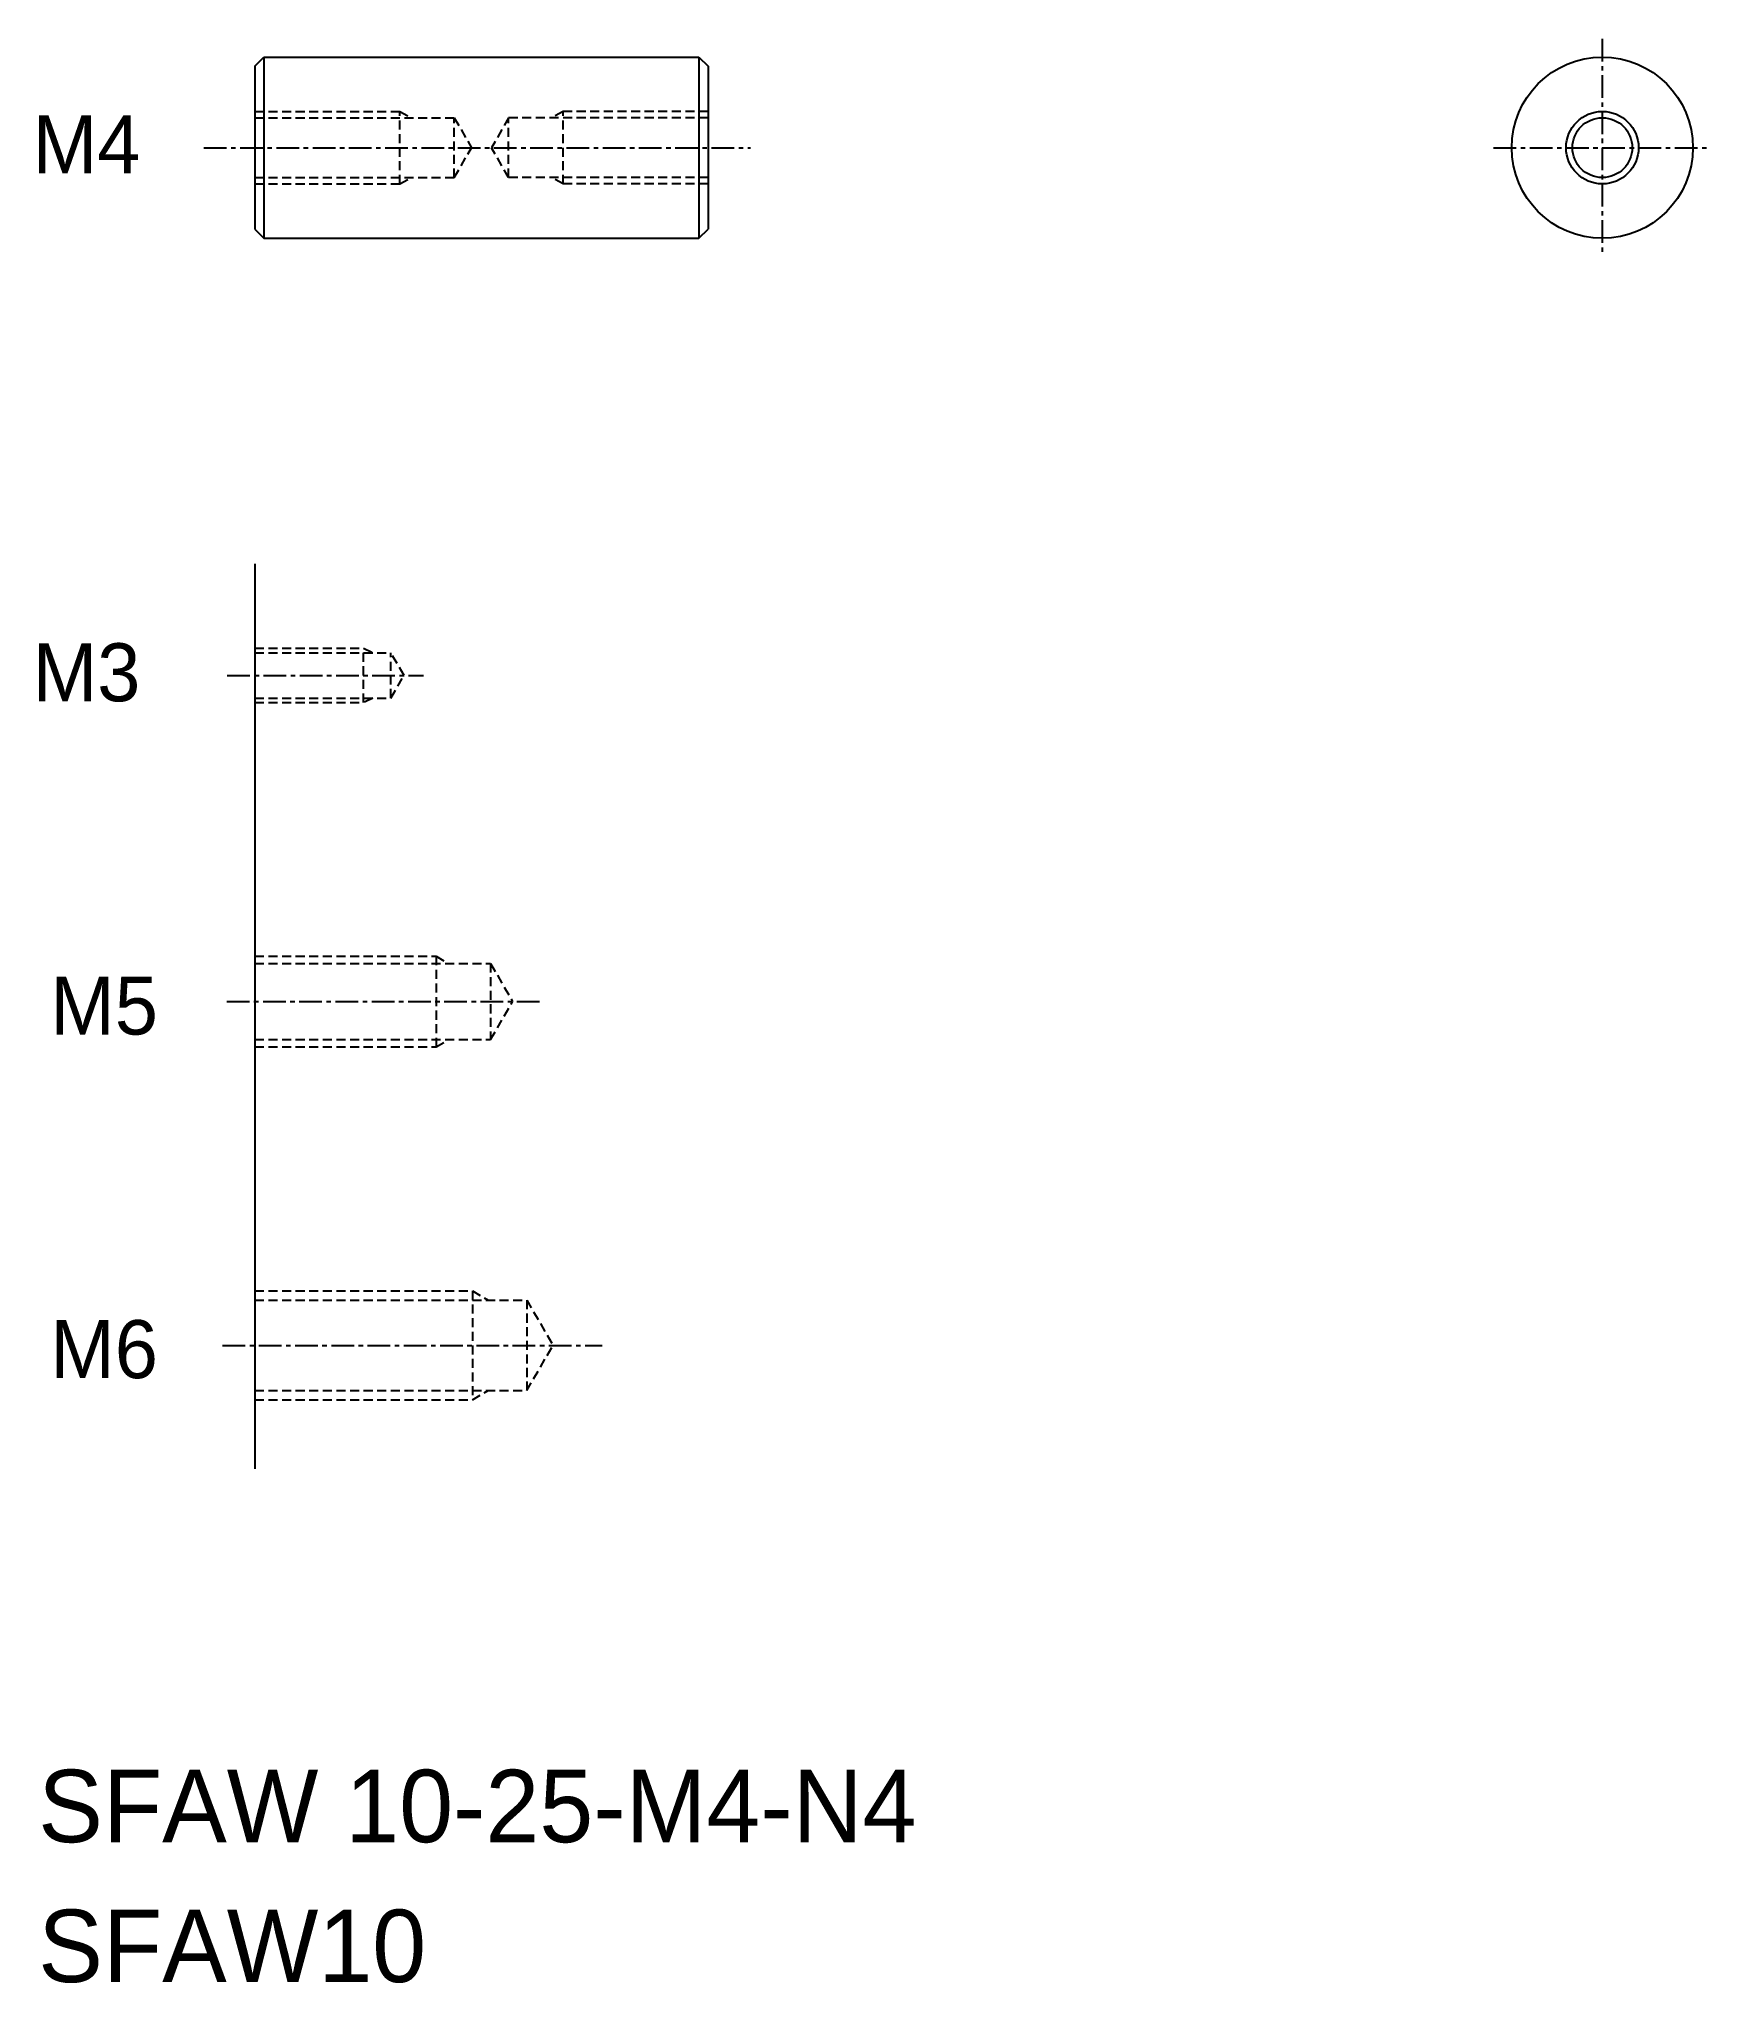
# Model space of a CAD drawing. Extents: x 265 to 358, y 137 to 244.
import ezdxf

# ---------------------------------------------------------------- set-up
doc = ezdxf.new("R2010")
doc.units = 0
doc.linetypes.add('CENTER', pattern=[2, 1.25, -0.25, 0.25, -0.25])
doc.linetypes.add('DASHED', pattern=[0.75, 0.5, -0.25])
doc.layers.get('0').update_dxf_attribs({"linetype": 'CONTINUOUS'})
doc.layers.add('CENTER', color=1, linetype='CENTER')

msp = doc.modelspace()

# ---------------------------------------------------------------- linework, layer by layer
at = {"color": 7, "linetype": 'CONTINUOUS'}
for p, q in [((277.4, 242.58), (277.9, 243.08)), ((277.4, 242.58), (277.4, 233.58)), ((277.9, 243.08), (301.9, 243.08)), ((277.9, 243.08), (277.9, 233.08)), ((301.9, 243.08), (301.9, 233.08)), ((301.9, 243.08), (302.4, 242.58)), ((302.4, 242.58), (302.4, 233.58)), ((277.4, 233.58), (277.9, 233.08)), ((277.9, 233.08), (301.9, 233.08)), ((283.9, 233.08), (283.9, 233.08)), ((289.9, 233.08), (289.9, 233.08)), ((301.9, 233.08), (302.4, 233.58)), ((277.4, 215.12), (277.4, 165.18))]:
    msp.add_line(p, q, dxfattribs=at)
at = {"color": 3, "linetype": 'DASHED'}
for p, q in [((277.4, 240.08), (285.4, 240.08)), ((277.4, 239.73), (288.4, 239.73)), ((285.4, 236.08), (285.4, 240.08)), ((285.4, 240.08), (286.01, 239.73)), ((288.4, 236.43), (288.4, 239.73)), ((288.4, 239.73), (289.36, 238.08)), ((291.4, 239.73), (290.45, 238.08)), ((302.4, 239.73), (291.4, 239.73)), ((291.4, 236.43), (291.4, 239.73)), ((294.4, 240.08), (293.8, 239.73)), ((302.4, 240.08), (294.4, 240.08)), ((294.4, 236.08), (294.4, 240.08)), ((288.4, 236.43), (289.36, 238.08)), ((291.4, 236.43), (290.45, 238.08)), ((277.4, 236.43), (288.4, 236.43)), ((277.4, 236.08), (285.4, 236.08)), ((285.4, 236.08), (286.01, 236.43)), ((302.4, 236.43), (291.4, 236.43)), ((294.4, 236.08), (293.8, 236.43)), ((302.4, 236.08), (294.4, 236.08)), ((277.4, 210.46), (283.4, 210.46)), ((283.4, 207.46), (283.4, 210.46)), ((283.4, 210.46), (283.9, 210.21)), ((277.4, 210.21), (284.9, 210.21)), ((284.9, 207.71), (284.9, 210.21)), ((285.63, 208.96), (284.9, 210.21)), ((284.9, 207.71), (285.63, 208.96)), ((277.4, 207.71), (284.9, 207.71)), ((277.4, 207.46), (283.4, 207.46)), ((283.9, 207.71), (283.4, 207.46)), ((277.4, 193.46), (287.4, 193.46)), ((287.4, 193.46), (287.4, 188.46)), ((287.4, 193.46), (288.01, 193.11)), ((277.4, 193.06), (290.4, 193.06)), ((290.4, 193.06), (290.4, 188.86)), ((290.4, 193.06), (291.62, 190.96)), ((290.4, 188.86), (291.62, 190.96)), ((277.4, 188.86), (290.4, 188.86)), ((277.4, 188.46), (287.4, 188.46)), ((287.4, 188.46), (288.01, 188.81)), ((277.4, 174.99), (289.4, 174.99)), ((289.4, 174.99), (289.4, 168.99)), ((289.4, 174.99), (290.27, 174.49)), ((277.4, 174.49), (292.4, 174.49)), ((292.4, 174.49), (293.85, 171.99)), ((292.4, 174.49), (292.4, 169.49)), ((292.4, 169.49), (293.85, 171.99)), ((277.4, 169.49), (292.4, 169.49)), ((277.4, 168.99), (289.4, 168.99)), ((289.4, 168.99), (290.27, 169.49))]:
    msp.add_line(p, q, dxfattribs=at)
at = {"color": 7, "linetype": 'CONTINUOUS'}
for radius in [5, 1.65]:
    msp.add_circle((351.73, 238.08), radius, dxfattribs=at)
at = {"color": 3, "linetype": 'CONTINUOUS'}
msp.add_circle((351.73, 238.08), 2, dxfattribs=at)
at = {"layer": 'CENTER', "color": 1, "linetype": 'CENTER'}
for p, q in [((351.73, 244.08), (351.73, 232.08)), ((274.59, 238.08), (304.75, 238.08)), ((345.73, 238.08), (357.73, 238.08)), ((275.88, 208.96), (286.71, 208.96)), ((275.85, 190.96), (293.1, 190.96)), ((275.62, 171.99), (296.55, 171.99))]:
    msp.add_line(p, q, dxfattribs=at)

# ---------------------------------------------------------------- texts
at = {"color": 7, "linetype": 'CONTINUOUS'}
for s, height, p in [('M4', 3.2, (265.14, 236.67)), ('M3', 3.2, (265.14, 207.53)), ('M5', 3.2, (266.11, 189.14)), ('M6', 3.2, (266.11, 170.18)), ('SFAW 10-25-M4-N4', 4, (265.45, 144.57)), ('SFAW10', 4, (265.45, 136.85))]:
    msp.add_text(s, height=height, dxfattribs=at).set_placement(p)

doc.saveas('drawing.dxf')
